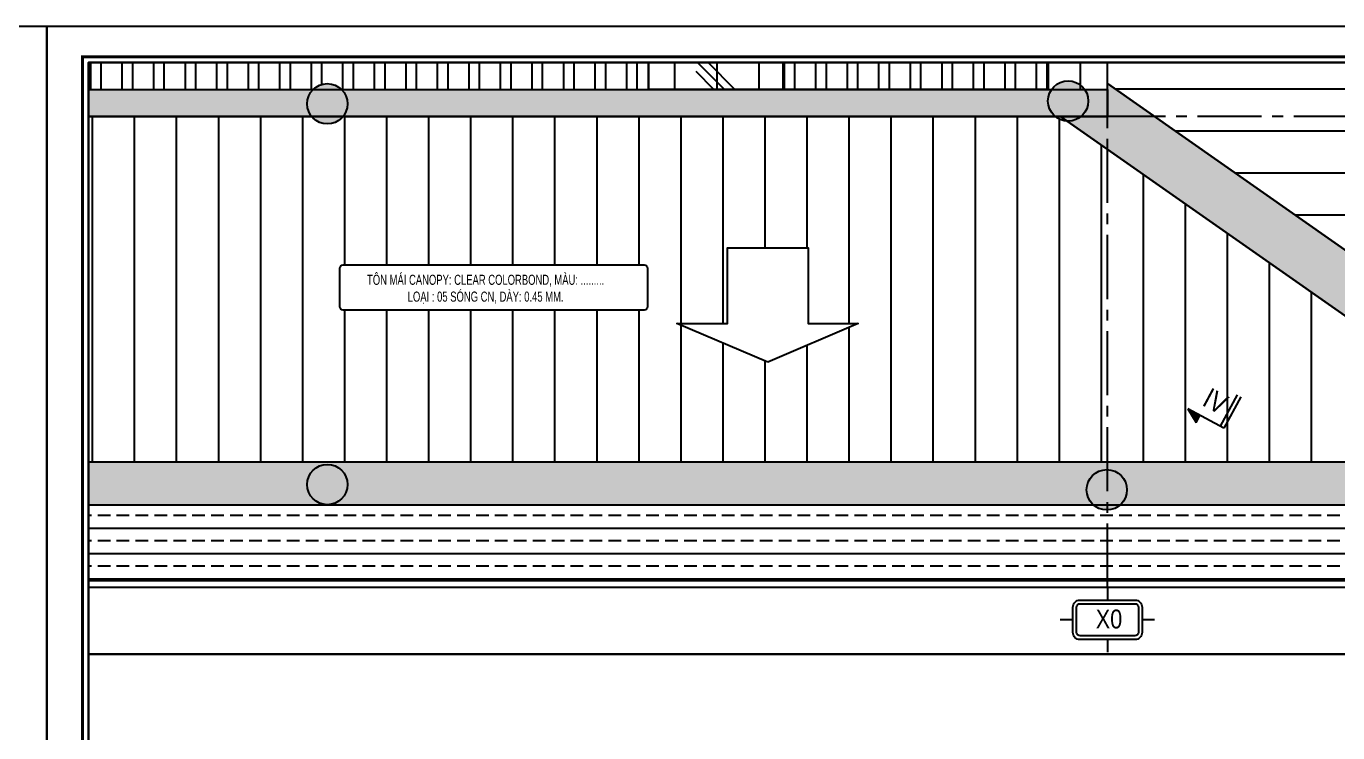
# Model space of a CAD drawing. Header units: inches. Extents: x 315041 to 662841, y -45540 to -35018.
# Drawn here: x 334355.3 to 334745.3, y -37428.9 to -37218.9 of the extents above; entities that cross this region are included whole.
import ezdxf
from ezdxf.enums import TextEntityAlignment as Align

# ---------------------------------------------------------------- set-up
doc = ezdxf.new("R2010")
doc.units = ezdxf.units.IN
doc.header["$MEASUREMENT"] = 0
doc.linetypes.add('CENTER2', pattern=[28.575, 19.05, -3.175, 3.175, -3.175])
for name, color, linetype in [('1', 1, 'Continuous'), ('2', 2, 'Continuous'), ('3', 3, 'Continuous'), ('7', 7, 'Continuous'), ('8', 8, 'Continuous'), ('BAO KHUNG', 31, 'Continuous'), ('CAUTAO', 7, 'Continuous'), ('flashing', 6, 'Continuous'), ('ROOFING', 4, 'Continuous'), ('XRF-A-RF PLAN$0$TITLE-TEXT', 130, 'Continuous'), ('XRF-A-RF PLAN$0$TL-Roof', 60, 'Continuous')]:
    doc.layers.add(name, color=color, linetype=linetype)
doc.layers.add('XRF-A-RF PLAN$0$TL- Brick wall', color=132, linetype='Continuous', lineweight=15)
doc.layers.add('XRF-A-RF PLAN$0$TL-layout', color=140, linetype='Continuous', lineweight=15)
doc.styles.add('hx2', font='VHARIALN.TTF')
doc.styles.add('ST1H', font='vnshxh.shx', dxfattribs={"width": 0.7})
pattern_1 = [(45, (-964467.8385, 118864.3603), (-0.8838834765, 2.6516504294), [0, -2.5])]
pattern_2 = [(90, (1355.711, 1339.19), (-9.375, 2e-15), []), (90, (1358.836, 1342.315), (-9.375, 2e-15), [])]

# ---------------------------------------------------------------- blocks, each defined once
blk = doc.blocks.new('A$C75D82031')
at = {"layer": '2', "color": 157, "linetype": 'Continuous'}
blk.add_lwpolyline([(0, 420), (594, 420), (594, 0), (0, 0)], close=True, dxfattribs=at)
at = {"layer": '7', "color": 147, "linetype": 'Continuous'}
blk.add_lwpolyline([(12.33, 57.61), (581.67, 57.61), (581.67, 409.19), (12.33, 409.19)], close=True, dxfattribs=at)
at = {"layer": 'BAO KHUNG', "color": 167, "linetype": 'Continuous', "const_width": 0.871}
blk.add_lwpolyline([(10.59, 9.07), (583.41, 9.07), (583.41, 410.93), (10.59, 410.93)], close=True, dxfattribs=at)
blk = doc.blocks.new('TENTRUC')
at = {"layer": '7'}
for p, q in [((0, 8.27), (0, 10.26)), ((-7.48, 5.13), (-5.48, 5.13)), ((5.48, 5.13), (7.48, 5.13)), ((0, 0), (0, 2))]:
    blk.add_line(p, q, dxfattribs=at)
blk.add_lwpolyline([(-4.36, 8.27), (4.36, 8.27, -0.414214), (5.48, 7.14), (5.48, 3.12, -0.414214), (4.36, 2), (-4.36, 2, -0.414214), (-5.48, 3.12), (-5.48, 7.14, -0.414214)], format="xyb", close=True, dxfattribs=at)
at = {"layer": '8', "ltscale": 15}
blk.add_lwpolyline([(-4.36, 7.68), (4.36, 7.68, -0.414214), (4.9, 7.14), (4.9, 3.12, -0.414214), (4.36, 2.58), (-4.36, 2.58, -0.414214), (-4.9, 3.12), (-4.9, 7.14, -0.414214)], format="xyb", close=True, dxfattribs=at)
at = {"layer": '3', "style": 'hx2'}
blk.add_attdef('TR', text='', height=2.9, dxfattribs=at).set_placement((-0.16, 3.83), align=Align.CENTER)
blk = doc.blocks.new('MC')
at = {"layer": '2'}
h = blk.add_hatch(dxfattribs=at)
h.set_pattern_fill('ANSI31', color=256, style=0)
h.paths.add_polyline_path([(-113.47, 4283.2), (-115.93, 4283.2), (-113.47, 4279.14)])
for p, q in [((-102.86, 4291.26), (-113.47, 4291.26)), ((-113.47, 4291.26), (-113.47, 4279.14)), ((-102.86, 4290.02), (-113.47, 4290.02)), ((-113.47, 4279.14), (-115.93, 4283.2)), ((-115.93, 4283.2), (-113.47, 4283.2))]:
    blk.add_line(p, q, dxfattribs=at)
blk = doc.blocks.new('*U572')
at = {"layer": '2'}
h = blk.add_hatch(dxfattribs=at)
h.set_pattern_fill('ANSI31', color=256, scale=0.666667, angle=-90, style=0)
h.set_pattern_definition([(315, (-2846.55065, 14.311375), (0.058925565, 0.058925565), [])])
h.paths.add_polyline_path([(8.92, 89.96), (8.92, 91.6), (6.21, 89.96)])
for p, q in [((6.21, 89.96), (8.92, 91.6)), ((8.92, 91.6), (8.92, 89.96)), ((14.29, 89.96), (6.21, 89.96)), ((13.46, 82.88), (13.46, 89.96)), ((14.29, 82.88), (14.29, 89.96))]:
    blk.add_line(p, q, dxfattribs=at)
at = {"layer": '1', "xscale": -0.6666666666660461, "yscale": 0.6666666666660461, "zscale": 0.6666666666660603, "rotation": 270}
blk.add_blockref('MC', (-2846.55, 95.52), dxfattribs=at)
at = {"style": 'hx2'}
for tag, p in [('A', (10.34, 84.06)), ('B', (10.28, 21.82))]:
    blk.add_attdef(tag, text='', height=4, dxfattribs=at).set_placement(p, align=Align.CENTER)

msp = doc.modelspace()

# ---------------------------------------------------------------- hatches: boundary and pattern name
at = {"true_color": 0xe7eb14}
h = msp.add_hatch(color=2, dxfattribs=at)
edge = h.paths.add_edge_path()
edge.add_arc((334444.8021, -37241.9761), 5.9961, 0, 360)
h = msp.add_hatch(color=2, dxfattribs=at)
edge = h.paths.add_edge_path()
edge.add_arc((334665.0994, -37241.1511), 5.9961, 0, 360)
at = {"true_color": 0x26e8e5}
msp.add_hatch(color=4, dxfattribs=at).paths.add_polyline_path([(334662.8527, -37245.7364), (334676.803, -37245.7361), (334676.8024, -37235.9707), (334823.6135, -37338.7387), (334823.614, -37348.4657), (334809.6083, -37348.4655)])
at = {"true_color": 0xe7eb14}
h = msp.add_hatch(color=2, dxfattribs=at)
edge = h.paths.add_edge_path()
edge.add_arc((334444.8021, -37355.1505), 5.9961, 0, 360)
h = msp.add_hatch(color=2, dxfattribs=at)
edge = h.paths.add_edge_path()
edge.add_arc((334676.6024, -37356.7053), 5.9961, 0, 360)
h = msp.add_hatch()
h.set_pattern_fill('ANSI33', color=94, scale=30, angle=135, style=0)
h.set_pattern_definition([(180, (-964467.8385, 118864.36), (-1e-15, -7.5), []), (180, (-964471.5885, 118868.11), (-1e-15, -7.5), [3.75, -1.875])])
h.paths.add_polyline_path([(334873.8766, -37383.6881), (334841.7789, -37361.2197), (334373.7734, -37361.2197), (334373.7734, -37383.6881)])
at = {"layer": 'flashing', "true_color": 0xfa051e}
h = msp.add_hatch(dxfattribs=at)
h.set_pattern_fill('DOTS', color=1, scale=40, angle=45, style=0)
h.set_pattern_definition(pattern_1)
h.paths.add_polyline_path([(334841.7789, -37229.7343), (334823.6083, -37229.7343), (334823.614, -37348.4657), (334841.7789, -37361.2197)])
h.paths.add_polyline_path([(334841.7789, -37361.2197), (334823.5586, -37348.4655), (334373.7734, -37348.4656), (334373.7734, -37361.2197)])
h = msp.add_hatch(dxfattribs=at)
h.set_pattern_fill('DOTS', color=1, scale=40, angle=45, style=0)
h.set_pattern_definition(pattern_1)
h.paths.add_polyline_path([(334676.8025, -37245.7279), (334676.8025, -37237.7359), (334373.7734, -37237.7254), (334373.7734, -37245.7174)])
at = {"layer": 'ROOFING'}
h = msp.add_hatch(dxfattribs=at)
h.set_pattern_fill('ANSI32', color=256, scale=25, angle=45, style=0)
h.set_pattern_definition(pattern_2)
h.paths.add_polyline_path([(334540.3173, -37237.7311), (334540.3173, -37229.7343), (334373.7734, -37229.7343), (334373.7734, -37237.7254), (334440.5708, -37237.7277, -0.41305034), (334449.0337, -37237.728)])
at = {"layer": 'ROOFING', "true_color": 0xe1ec13}
h = msp.add_hatch(dxfattribs=at)
h.set_pattern_fill('CORK', color=2, scale=100, angle=90, style=0)
h.set_pattern_definition([(270, (-963014.324, -193007.414), (-12.5, -8e-16), []), (135, (-963008.074, -193013.664), (25, 25), [17.6776696, -17.6776696]), (135, (-963008.074, -193016.79), (25, 25), [17.6776696, -17.6776696]), (135, (-963008.074, -193019.914), (25, 25), [17.6776696, -17.6776696])])
h.paths.add_polyline_path([(334540.3173, -37229.7343), (334540.3173, -37237.7167), (334580.3173, -37237.7167), (334580.3173, -37229.7343)])
at = {"layer": 'ROOFING'}
h = msp.add_hatch(dxfattribs=at)
h.set_pattern_fill('ANSI32', color=256, scale=25, angle=45, style=0)
h.set_pattern_definition(pattern_2)
h.paths.add_polyline_path([(334659.2029, -37229.7343), (334580.3173, -37229.7343), (334580.3173, -37237.7325), (334659.2029, -37237.7352)])
h = msp.add_hatch(dxfattribs=at)
h.set_pattern_fill('ANSI31', color=3, scale=100, angle=135, style=0)
h.paths.add_polyline_path([(334823.609, -37245.7364), (334690.7533, -37245.7364), (334823.6135, -37338.7387)])
h.paths.add_polyline_path([(334823.6083, -37229.7343), (334676.803, -37229.7343), (334676.803, -37235.9711), (334690.7533, -37245.7364), (334823.609, -37245.7364)])
h = msp.add_hatch(dxfattribs=at)
h.set_pattern_fill('ANSI31', color=3, scale=100, angle=45, style=0)
h.paths.add_polyline_path([(334676.803, -37255.5016), (334664.8614, -37247.1425, -0.16664225), (334661.2357, -37245.7364), (334449.4727, -37245.7364, -0.47871745), (334440.1316, -37245.7364), (334373.7734, -37245.7364), (334373.7734, -37348.4655), (334676.803, -37348.4655)])
h.paths.add_polyline_path([(334602.7031, -37307.299), (334575.7791, -37318.7959), (334548.7791, -37307.299), (334563.7791, -37307.299), (334563.7791, -37284.7731), (334587.7791, -37284.7731), (334587.7791, -37307.299)], flags=16)
h.paths.add_polyline_path([(334676.803, -37255.5016), (334676.803, -37348.4655), (334809.6083, -37348.4655)])
edge = h.paths.add_edge_path(flags=0)
edge.add_arc((334539.0373, -37302.3364), 1, 270, 360)
edge.add_line((334540.0373, -37302.3364), (334540.0373, -37290.828))
edge.add_arc((334539.0373, -37290.828), 1, 0, 90)
edge.add_line((334539.0373, -37289.828), (334449.5298, -37289.828))
edge.add_arc((334449.5298, -37290.828), 1, 90, 180)
edge.add_line((334448.5298, -37290.828), (334448.5298, -37302.3364))
edge.add_arc((334449.5298, -37302.3364), 1, 180, 270)
edge.add_line((334449.5298, -37303.3364), (334539.0373, -37303.3364))

# ---------------------------------------------------------------- linework, layer by layer
at = {"color": 8, "linetype": 'CENTER2'}
for p, q in [((334676.803, -37385.7364), (334676.803, -37229.7343)), ((334894.0937, -37245.7364), (334373.7734, -37245.7364))]:
    msp.add_line(p, q, dxfattribs=at)
at = {"color": 4, "true_color": 0x26e8e5}
for points in [[(334823.6135, -37229.7343), (334823.6135, -37338.7387), (334676.803, -37235.9711), (334676.803, -37229.7343)], [(334662.8527, -37245.7364), (334676.803, -37245.7361), (334676.8024, -37235.9707), (334823.6135, -37338.7387), (334823.614, -37348.4657), (334809.6083, -37348.4655), (334662.8527, -37245.7364)]]:
    msp.add_lwpolyline(points, dxfattribs=at)
at = {"color": 8}
msp.add_lwpolyline([(334373.7734, -37245.7361), (334662.8523, -37245.7361), (334809.6083, -37348.4655), (334373.7734, -37348.4655)], dxfattribs=at)
at = {"color": 94}
msp.add_lwpolyline([(334373.7734, -37361.2197), (334841.7789, -37361.2197), (334873.8766, -37383.6881), (334373.7734, -37383.6881)], dxfattribs=at)
at = {"color": 8}
msp.add_lwpolyline([(334373.7734, -37405.5242), (334943.1113, -37405.5242), (334943.1113, -37581.3141), (334373.7734, -37581.3141)], close=True, dxfattribs=at)
at = {"color": 2, "true_color": 0xe7eb14}
for centre in [(334444.8021, -37241.9761), (334665.0994, -37241.1511), (334444.8021, -37355.1505), (334676.6024, -37356.7053)]:
    msp.add_circle(centre, 5.9961, dxfattribs=at)
at = {"layer": 'CAUTAO', "color": 3}
msp.add_lwpolyline([(334575.7791, -37318.7959), (334548.7791, -37307.299), (334563.7791, -37307.299), (334563.7791, -37284.7731), (334587.7791, -37284.7731), (334587.7791, -37307.299), (334602.7031, -37307.299), (334575.7791, -37318.7959)], dxfattribs=at)
at = {"layer": 'flashing'}
for points in [[(334659.2029, -37229.7343), (334659.2029, -37237.7364), (334668.8026, -37237.7364), (334668.8026, -37229.7343)], [(334373.7734, -37383.6881), (334873.8766, -37383.6881), (334876.8026, -37385.7364), (334373.7734, -37385.7364)]]:
    msp.add_lwpolyline(points, dxfattribs=at)
at = {"layer": 'flashing', "color": 1, "true_color": 0xfa051e}
for points in [[(334373.7734, -37237.7254), (334676.8025, -37237.7359), (334676.8025, -37245.7279), (334373.7734, -37245.7174)], [(334373.7734, -37361.2197), (334841.7789, -37361.2197), (334823.5586, -37348.4655), (334373.7734, -37348.4656)]]:
    msp.add_lwpolyline(points, dxfattribs=at)
at = {"layer": 'ROOFING', "color": 8}
msp.add_lwpolyline([(334373.7734, -37229.7343), (334943.1113, -37229.7343), (334943.1113, -37405.5242), (334373.7734, -37405.5242)], close=True, dxfattribs=at)
at = {"layer": 'ROOFING', "color": 2, "true_color": 0xe1ec13}
msp.add_lwpolyline([(334540.3173, -37229.7343), (334540.3173, -37237.7167), (334580.3173, -37237.7167), (334580.3173, -37229.7343)], dxfattribs=at)
msp.add_lwpolyline([(334540.3173, -37229.7343), (334580.3173, -37229.7343), (334580.3173, -37237.7364), (334540.3173, -37237.7364)], close=True, dxfattribs=at)
at = {"layer": 'ROOFING'}
msp.add_lwpolyline([(334580.3173, -37229.7343), (334659.2029, -37229.7343), (334659.2029, -37237.7364), (334580.3173, -37237.7364)], close=True, dxfattribs=at)
at = {"layer": 'XRF-A-RF PLAN$0$TITLE-TEXT', "lineweight": 0, "ltscale": 1e-09}
for p, q in [((334668.8026, -37237.7364), (334668.8026, -37229.7343)), ((334668.8026, -37237.7364), (334668.8026, -37229.7343)), ((334373.7734, -37237.7364), (334668.8026, -37237.7364)), ((334373.7734, -37237.7364), (334668.8026, -37237.7364))]:
    msp.add_line(p, q, dxfattribs=at)
at = {"layer": 'XRF-A-RF PLAN$0$TL- Brick wall', "lineweight": 0, "ltscale": 1e-09}
msp.add_line((334676.803, -37245.7364), (334676.803, -37229.7343), dxfattribs=at)
at = {"layer": 'XRF-A-RF PLAN$0$TL-layout', "lineweight": 0}
for p, q in [((334676.8027, -37245.7361), (334676.8027, -37229.7343)), ((334373.7734, -37245.7361), (334676.8027, -37245.7361))]:
    msp.add_line(p, q, dxfattribs=at)
at = {"layer": 'XRF-A-RF PLAN$0$TL-Roof', "lineweight": 0, "ltscale": 1e-09}
msp.add_line((334540.3173, -37237.7364), (334580.3173, -37237.7364), dxfattribs=at)

# ---------------------------------------------------------------- block references
at = {"color": 1}
for p in [(333767.4423, -37638.9242), (334361.4423, -37638.9242)]:
    msp.add_blockref('A$C75D82031', p, dxfattribs=at)
at = {"xscale": 1.499999999997174, "yscale": 1.500000000005343, "zscale": 1.5, "rotation": 331.803808769965}
msp.add_blockref('*U572', (334678.4296, -37354.5346), dxfattribs=at).add_auto_attribs({'B': 'IV', 'A': 'IV'})
at = {"layer": '3'}
ref = msp.add_blockref('TENTRUC', (334676.803, -37385.7364), dxfattribs=dict(at, xscale=1.875, yscale=1.875, zscale=1.875, rotation=180))
ref.add_attrib('TR', 'X0', dxfattribs={"layer": '0', "height": 5.625, "style": 'hx2'}).set_placement((334677.2508, -37397.9279), align=Align.CENTER)

# ---------------------------------------------------------------- next in the draw order: texts
at = {"layer": '3', "insert": (334491.8872, -37297.1169), "char_height": 3, "attachment_point": 5, "style": 'ST1H', "bg_fill": 2}
msp.add_mtext('\\A1;t«n m¸i cANOPY: CLEAR COLORBOND, mµu: .........\\PLo¹i : 05 sãng cn, dµy: 0.45 mm.', dxfattribs=at)

# ---------------------------------------------------------------- next in the draw order: linework, layer by layer
at = {"color": 1, "true_color": 0xfb040c}
msp.add_lwpolyline([(334449.5298, -37289.828), (334539.0373, -37289.828, -0.41421356), (334540.0373, -37290.828), (334540.0373, -37302.3364, -0.41421356), (334539.0373, -37303.3364), (334449.5298, -37303.3364, -0.41421356), (334448.5298, -37302.3364), (334448.5298, -37290.828, -0.41421356)], format="xyb", close=True, dxfattribs=at)

doc.saveas('drawing.dxf')
